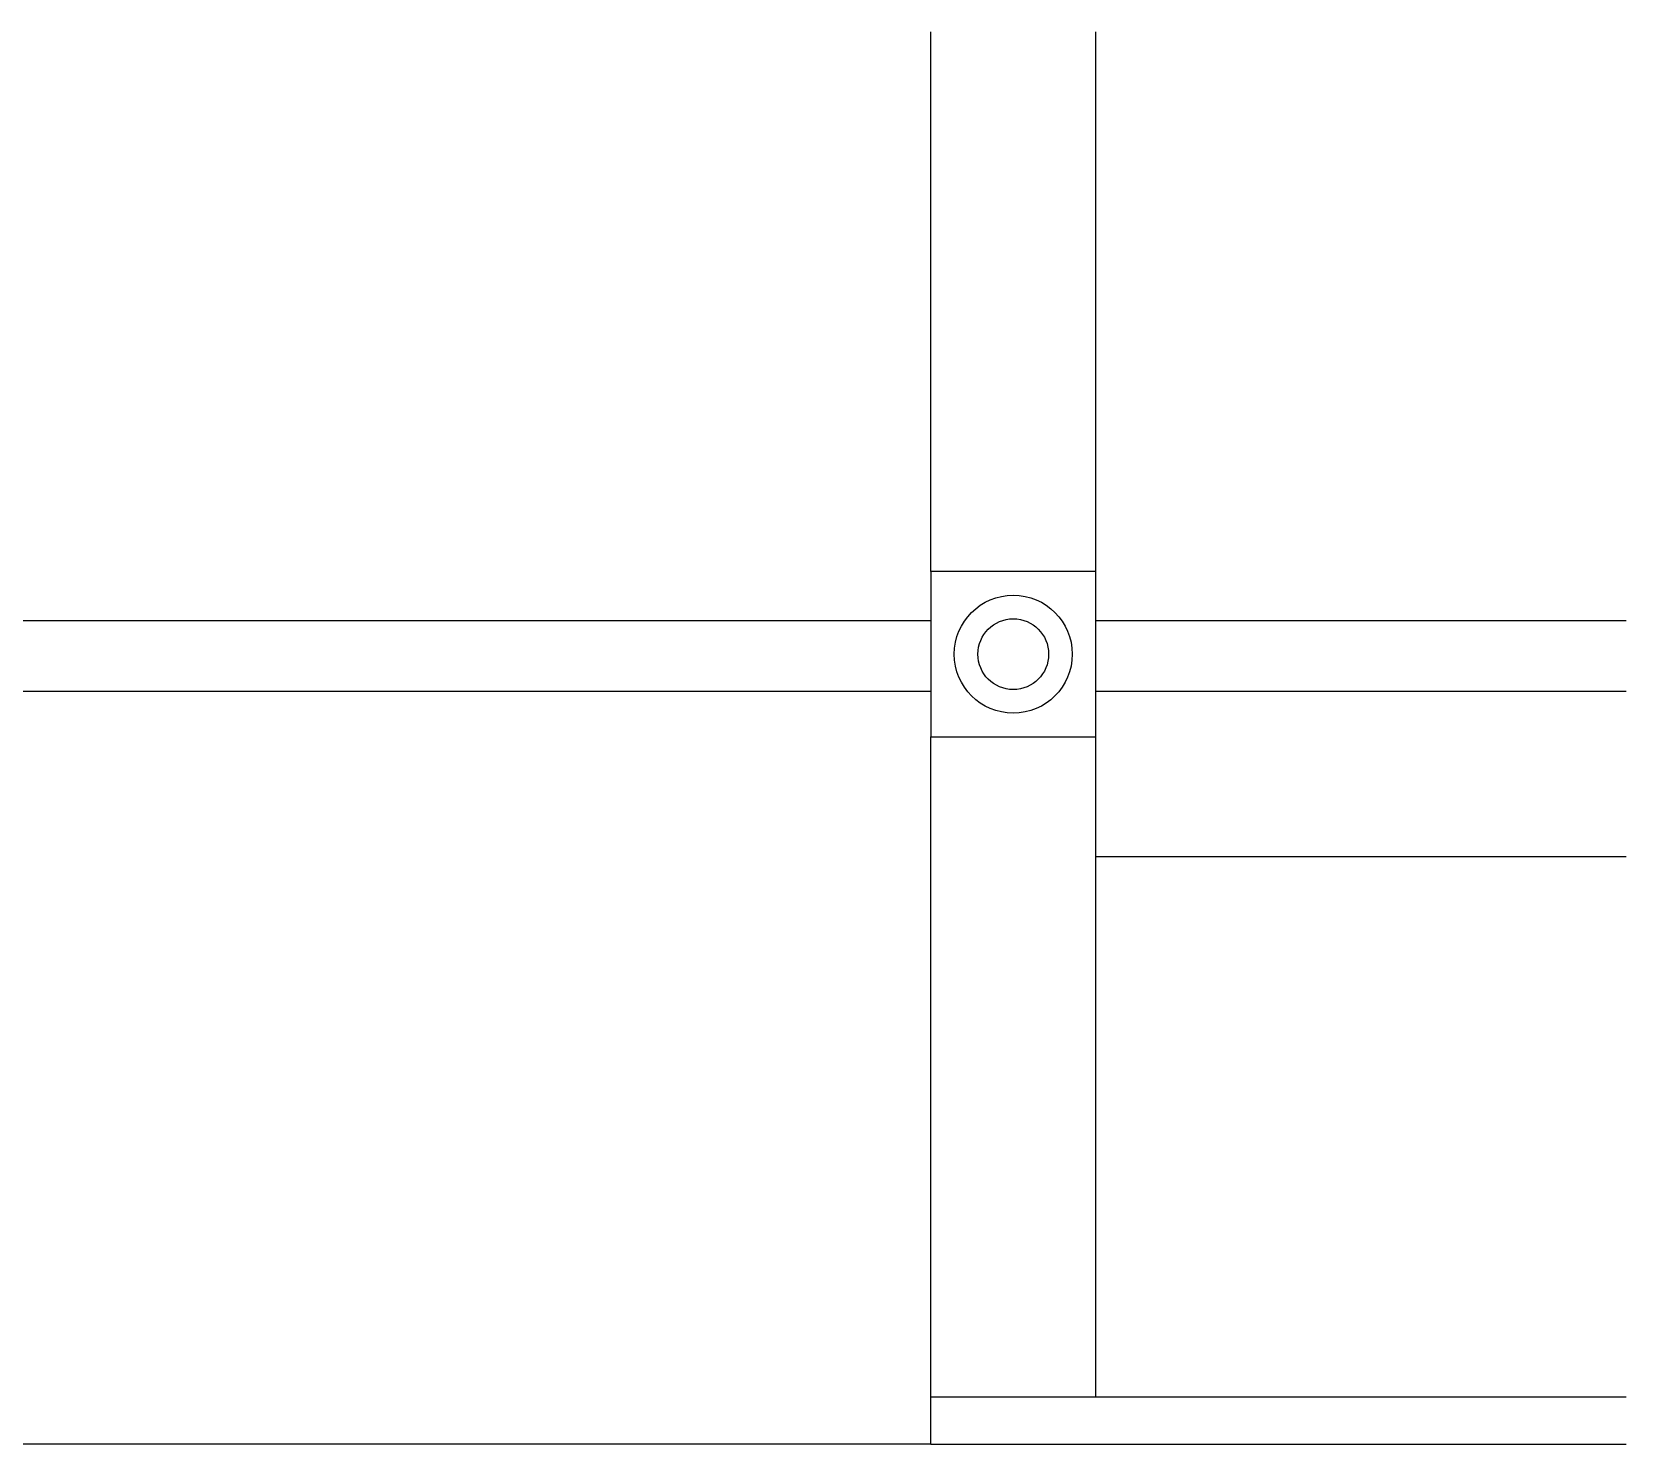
# Model space of a CAD drawing. Extents: x 25135 to 45413, y 7531 to 23487.
# Drawn here: x 38652 to 45413, y 17500 to 23487 of the extents above; entities that cross this region are included whole.
import ezdxf

# ---------------------------------------------------------------- set-up
doc = ezdxf.new("R2010")
doc.units = 0
doc.header["$LTSCALE"] = 10
doc.header["$MEASUREMENT"] = 0
doc.layers.add('0-BCA', color=33, linetype='CONTINUOUS')
doc.layers.add('0-PAVE', color=8, linetype='CONTINUOUS')

msp = doc.modelspace()

# ---------------------------------------------------------------- linework, layer by layer
at = {"layer": '0-BCA', "linetype": 'CONTINUOUS'}
for p, q in [((42464.2, 20990.9), (38214.2, 20990.9)), ((45413.4, 20990.9), (43164.2, 20990.9)), ((42464.2, 20690.9), (38214.2, 20690.9)), ((45413.4, 20690.9), (43164.2, 20690.9)), ((42464.2, 17500.1), (42464.2, 20498.9))]:
    msp.add_line(p, q, dxfattribs=at)
at = {"layer": '0-BCA'}
msp.add_line((43164.3, 19990.9), (43164.2, 20498.9), dxfattribs=at)
at = {"layer": '0-BCA', "linetype": 'CONTINUOUS'}
msp.add_lwpolyline([(43164.2, 21198.9), (42464.2, 21198.9), (42464.2, 20498.9), (43164.2, 20498.9)], close=True, dxfattribs=at)
for points in [[(43164.3, 19990.9), (45413.4, 19991.8)], [(42464.2, 17500.1), (45413.4, 17500.1)]]:
    msp.add_lwpolyline(points, dxfattribs=at)
at = {"layer": '0-BCA', "color": 1, "linetype": 'CONTINUOUS'}
for radius in [250, 150]:
    msp.add_circle((42814.2, 20848.9), radius, dxfattribs=at)
at = {"layer": '0-PAVE'}
for p, q in [((42464.2, 21198.9), (42464.2, 23487)), ((43164.2, 21198.9), (43164.2, 23487)), ((43164.3, 17700.1), (43164.3, 19990.9)), ((42464.2, 17500.1), (27164.2, 17500.1))]:
    msp.add_line(p, q, dxfattribs=at)
msp.add_lwpolyline([(42464.2, 17700.1), (45413.4, 17700.1)], dxfattribs=at)

doc.saveas('drawing.dxf')
